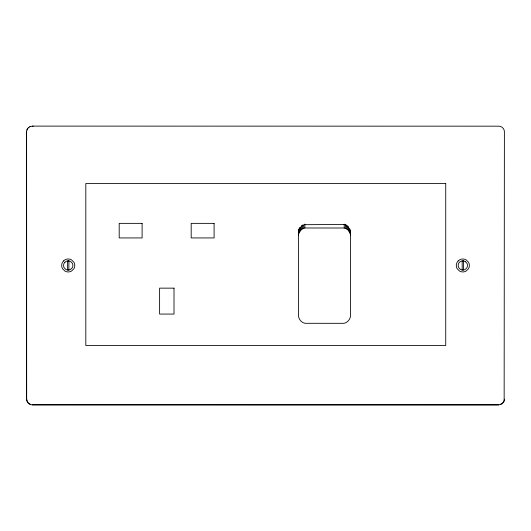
<?xml version="1.0" encoding="UTF-8"?>
<svg xmlns="http://www.w3.org/2000/svg" width="531" height="531" viewBox="0 0 531 531"><rect width="100%" height="100%" fill="white"/><g stroke="black" fill="none" stroke-linecap="round" stroke-linejoin="round"><path stroke-width="0.8" d="M350.553 232.093L350.56 313.416C351.422 318.441 347.194 324.222 341.798 323.319L307.19 323.306C301.787 324.202 297.566 318.421 298.429 313.396L298.482 230.527M298.482 235.16L298.774 229.219M298.774 233.852L299.238 232.605L299.238 227.972M299.238 232.605L299.869 231.456L299.869 227.593M299.869 231.456L300.646 230.427L300.646 227.341M300.646 230.427L301.555 229.551L301.555 225.688M301.555 229.551L302.57 228.841L302.57 224.978M302.57 228.841L303.672 228.317L303.672 225.23M303.672 228.317L304.834 227.991L304.834 224.128M350.553 235.187C350.082 231.835 347.626 228.669 344.207 228.005L344.207 224.148M345.369 228.337L345.369 224.474M346.471 228.861L346.471 224.998M347.486 229.571L347.486 225.708M348.396 230.447L348.396 226.591M349.172 231.476L349.172 228.39M349.803 232.624L349.803 228.768M350.268 233.872L350.268 230.009M26.61 131.768L26.663 398.296C25.893 401.987 29.537 405.511 33.207 404.775L498.742 404.828M28.302 127.792L27.194 129.212L26.55 131.768L26.61 398.35M504.45 399.179L503.806 401.788M504.151 400.971L504.39 132.65C505.014 128.98 501.496 125.555 497.846 126.172L32.258 126.112M298.442 231.908L299.199 229.279L300.612 227.029M26.902 130.029L27.718 128.462M503.806 401.728L502.08 403.786L498.742 404.887L32.258 404.887M503.335 402.485L500.494 404.536M28.243 127.792L30.506 126.405L33.207 126.172M301.21 226.405L303.287 224.991M29.743 126.75L30.566 126.405M304.051 224.693L344.181 224.48L346.411 225.449L348.854 227.806M304.834 227.991L344.207 228.005M30.566 404.536L27.718 402.485L26.61 399.179M465.163 261.478L466.868 263.164A4.573 4.573 0 0 1 466.868 267.777L465.163 269.463A4.693 4.693 0 0 1 460.51 269.463L458.804 267.777A4.573 4.573 0 0 1 458.804 263.164L459.547 262.214A4.686 4.686 0 0 1 465.163 261.484M350.082 230.162L350.354 231.025M63.594 260.887L62.552 262.234A6.425 6.425 0 0 0 62.552 268.713L64.948 271.082A6.598 6.598 0 0 0 71.493 271.082L73.889 268.713A6.425 6.425 0 0 0 73.889 262.234L71.493 259.858A6.598 6.598 0 0 0 64.948 259.858L63.594 260.887M64.928 262.214L64.191 263.164A4.573 4.573 0 0 0 64.191 267.777L65.89 269.463A4.693 4.693 0 0 0 70.55 269.463L72.256 267.777A4.573 4.573 0 0 0 72.256 263.164L70.55 261.478A4.686 4.686 0 0 0 64.928 262.214M458.207 260.887L457.171 262.234A6.425 6.425 0 0 0 457.171 268.713L459.567 271.082A6.598 6.598 0 0 0 466.112 271.082L468.501 268.713A6.425 6.425 0 0 0 468.501 262.234L466.112 259.858A6.598 6.598 0 0 0 459.567 259.858L458.207 260.887M445.735 183.527L85.81 183.527L85.81 345.502L445.735 345.502L445.735 183.527M142.102 223.359L119.196 223.359L119.196 237.934L142.102 237.934L142.102 223.359M214.093 223.359L191.187 223.359L191.187 237.934L214.093 237.934L214.093 223.359M68.877 261.02L67.57 261.02L67.57 269.921L68.877 269.921L68.877 261.02M463.49 261.02L462.182 261.02L462.182 269.921L463.49 269.921L463.49 261.02M174.009 288.147L159.612 288.147L159.612 314.067L174.009 314.067L174.009 288.147"/></g></svg>
